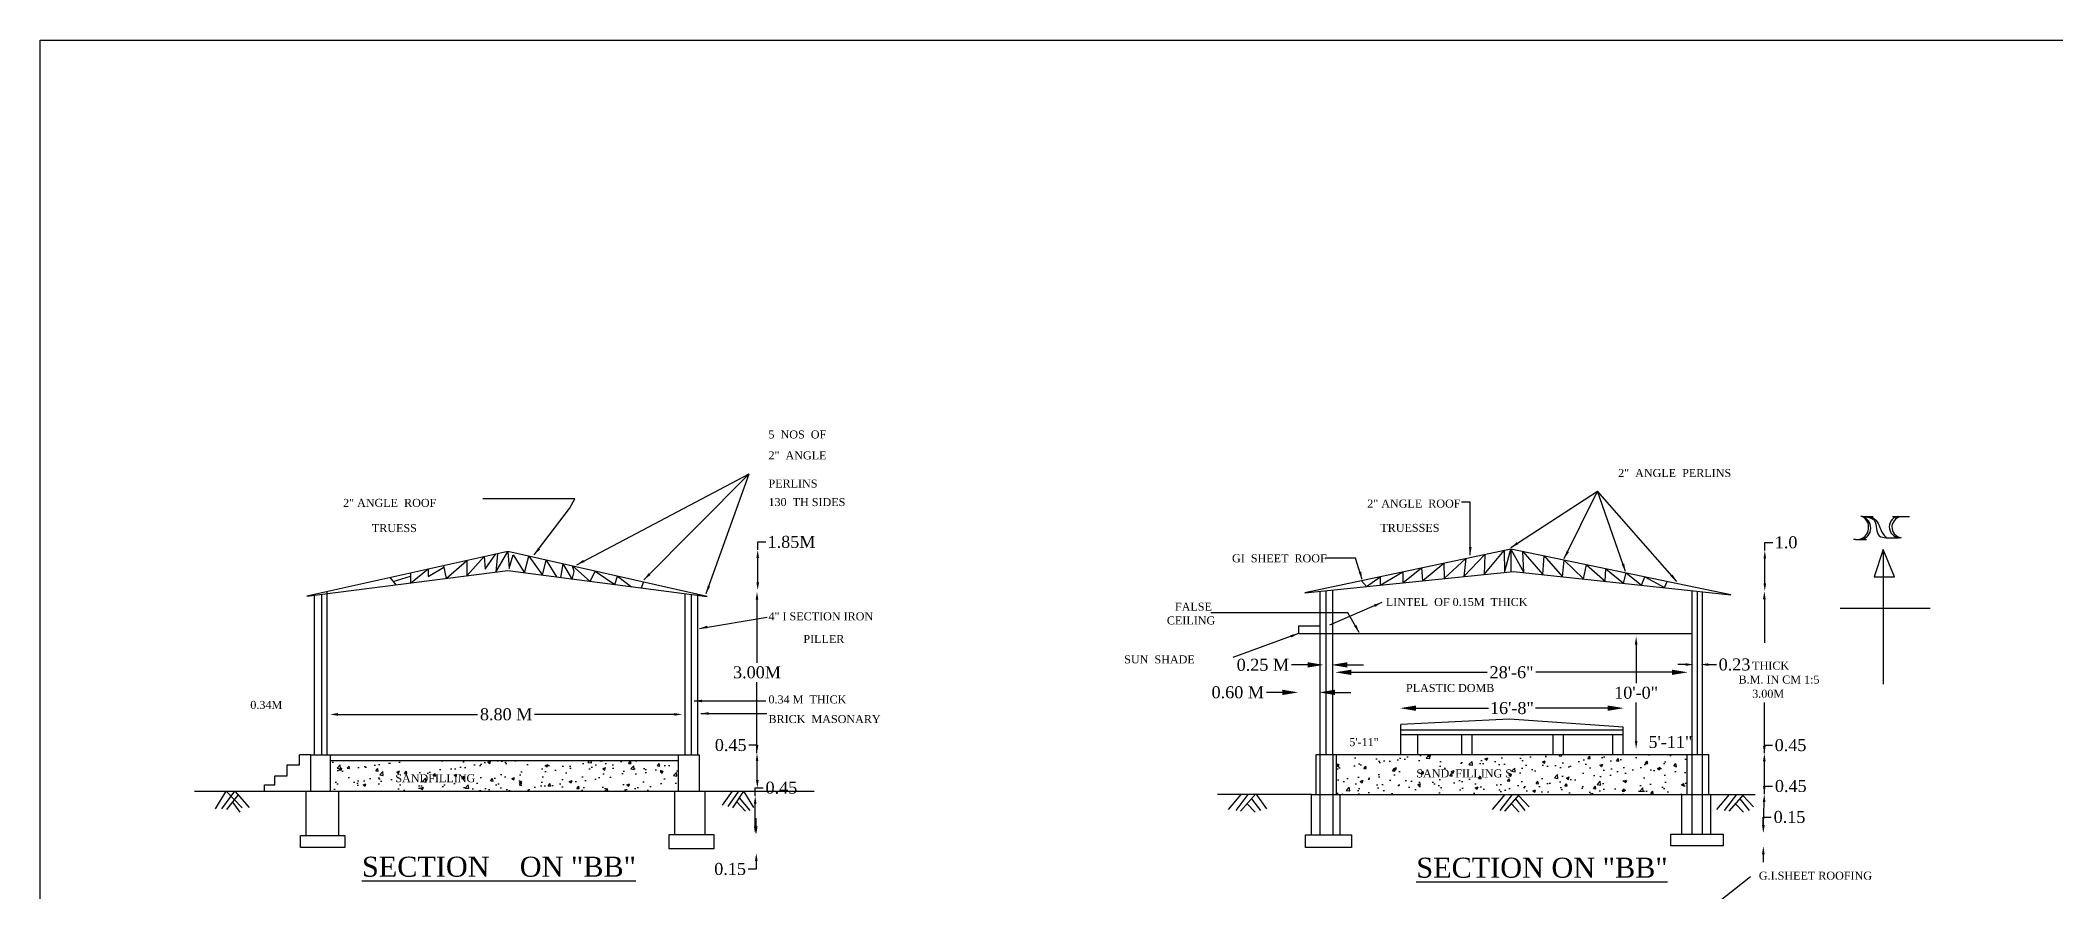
# Model space of a CAD drawing. Header units: millimetres. Extents: x 0.6 to 84.5, y 0.7 to 57.4.
# Drawn here: x 0.6 to 51, y 36.2 to 57.4 of the extents above; entities that cross this region are included whole.
import ezdxf

# ---------------------------------------------------------------- set-up
doc = ezdxf.new("R2010")
doc.units = ezdxf.units.MM
doc.header["$MEASUREMENT"] = 0
doc.header["$PDMODE"] = 66
doc.header["$PDSIZE"] = 170
doc.linetypes.add('ACAD_ISO03W100', pattern=[30, 12, -18])
for name, color, linetype in [('DIM', 5, 'Continuous'), ('DOT LINE', 3, 'ACAD_ISO03W100'), ('DWG. LINE', 1, 'Continuous'), ('HATCH', 2, 'Continuous'), ('TEXT', 7, 'Continuous')]:
    doc.layers.add(name, color=color, linetype=linetype)
doc.layers.add('TITLE', color=7, linetype='Continuous', lineweight=30)
doc.styles.get("Standard").update_dxf_attribs({"font": 'times.ttf', "height": 0.3})
doc.dimstyles.get("Standard").update_dxf_attribs({"dimtxt": 0.3, "dimasz": 0.2, "dimexe": 0.18, "dimexo": 0.0625, "dimgap": 0.09, "dimtad": 0, "dimtih": 1, "dimtoh": 1, "dimdec": 1, "dimzin": 0, "dimdsep": 46, "dimtxsty": 'Standard', "dimcen": 0.09, "dimse1": 1, "dimse2": 1, "dimclrd": 5, "dimclre": 5, "dimclrt": 4, "dimadec": 0, "dimazin": 0, "dimtfac": 1, "dimtdec": 1, "dimtofl": 0, "dimtmove": 0, "dimatfit": 3, "dimfxl": 0, "dimtolj": 1, "dimtzin": 0, "dimarcsym": 0})

# ---------------------------------------------------------------- blocks, each defined once
blk = doc.blocks.new('*D3')
at = {"layer": 'Defpoints', "color": 0}
for p in [(7.856, 40.597), (16.665, 40.597), (16.665, 40.587)]:
    blk.add_point(p, dxfattribs=at)
at = {"layer": 'DIM', "color": 5, "lineweight": -2}
for p, q in [((8.056, 40.587), (11.548, 40.587)), ((16.465, 40.587), (12.972, 40.587))]:
    blk.add_line(p, q, dxfattribs=at)
at = {"layer": 'DIM', "color": 5}
for points in [[(8.056, 40.62), (8.056, 40.553), (7.856, 40.587)], [(16.465, 40.62), (16.465, 40.553), (16.665, 40.587)]]:
    blk.add_solid(points, dxfattribs=at)
at = {"layer": 'DIM', "color": 4, "insert": (12.26, 40.587), "char_height": 0.3, "attachment_point": 5}
blk.add_mtext('\\A1;8.80 M', dxfattribs=at)
blk = doc.blocks.new('*D4')
at = {"layer": 'Defpoints', "color": 0}
for p in [(18.52, 44.697), (18.547, 44.697), (18.52, 43.691)]:
    blk.add_point(p, dxfattribs=at)
at = {"layer": 'DIM', "color": 5, "lineweight": -2}
for p, q in [((18.547, 44.697), (18.547, 44.897)), ((18.547, 44.897), (18.747, 44.897)), ((18.547, 43.891), (18.547, 44.497))]:
    blk.add_line(p, q, dxfattribs=at)
at = {"layer": 'DIM', "color": 5}
for points in [[(18.514, 44.497), (18.581, 44.497), (18.547, 44.697)], [(18.514, 43.891), (18.581, 43.891), (18.547, 43.691)]]:
    blk.add_solid(points, dxfattribs=at)
at = {"layer": 'DIM', "color": 4, "insert": (19.391, 44.897), "char_height": 0.3, "attachment_point": 5}
blk.add_mtext('\\A1;1.85M', dxfattribs=at)
blk = doc.blocks.new('*D5')
at = {"layer": 'Defpoints', "color": 0}
for p in [(18.511, 43.655), (18.511, 39.618), (18.529, 39.618)]:
    blk.add_point(p, dxfattribs=at)
at = {"layer": 'DIM', "color": 5, "lineweight": -2}
for p, q in [((18.529, 43.455), (18.529, 41.879)), ((18.529, 39.818), (18.529, 41.393))]:
    blk.add_line(p, q, dxfattribs=at)
at = {"layer": 'DIM', "color": 5}
for points in [[(18.496, 43.455), (18.563, 43.455), (18.529, 43.655)], [(18.496, 39.818), (18.563, 39.818), (18.529, 39.618)]]:
    blk.add_solid(points, dxfattribs=at)
at = {"layer": 'DIM', "color": 4, "insert": (18.529, 41.636), "char_height": 0.3, "attachment_point": 5}
blk.add_mtext('\\A1;3.00M', dxfattribs=at)
blk = doc.blocks.new('*D6')
at = {"layer": 'Defpoints', "color": 0}
for p in [(18.529, 39.618), (18.529, 39.618), (18.539, 38.745)]:
    blk.add_point(p, dxfattribs=at)
at = {"layer": 'DIM', "color": 5, "lineweight": -2}
for p, q in [((18.527, 39.818), (18.327, 39.818)), ((18.529, 39.618), (18.527, 39.818)), ((18.537, 38.945), (18.531, 39.418))]:
    blk.add_line(p, q, dxfattribs=at)
at = {"layer": 'DIM', "color": 5}
for points in [[(18.565, 39.418), (18.498, 39.418), (18.529, 39.618)], [(18.57, 38.945), (18.503, 38.945), (18.539, 38.745)]]:
    blk.add_solid(points, dxfattribs=at)
at = {"layer": 'DIM', "color": 4, "insert": (17.872, 39.818), "char_height": 0.3, "attachment_point": 5}
blk.add_mtext('\\A1;0.45', dxfattribs=at)
blk = doc.blocks.new('*D7')
at = {"layer": 'Defpoints', "color": 0}
for p in [(18.484, 38.552), (18.502, 38.552), (18.502, 37.592)]:
    blk.add_point(p, dxfattribs=at)
at = {"layer": 'DIM', "color": 5, "lineweight": -2}
for p, q in [((18.484, 38.552), (18.484, 38.752)), ((18.484, 38.752), (18.684, 38.752)), ((18.484, 37.792), (18.484, 38.352))]:
    blk.add_line(p, q, dxfattribs=at)
at = {"layer": 'DIM', "color": 5}
for points in [[(18.451, 38.352), (18.518, 38.352), (18.484, 38.552)], [(18.451, 37.792), (18.518, 37.792), (18.484, 37.592)]]:
    blk.add_solid(points, dxfattribs=at)
at = {"layer": 'DIM', "color": 4, "insert": (19.139, 38.752), "char_height": 0.3, "attachment_point": 5}
blk.add_mtext('\\A1;0.45', dxfattribs=at)
blk = doc.blocks.new('*D8')
at = {"layer": 'Defpoints', "color": 0}
for p in [(18.484, 37.592), (18.484, 37.12), (18.512, 37.12)]:
    blk.add_point(p, dxfattribs=at)
at = {"layer": 'DIM', "color": 5, "lineweight": -2}
for p, q in [((18.512, 37.792), (18.512, 37.992)), ((18.512, 36.92), (18.512, 36.72)), ((18.512, 36.72), (18.312, 36.72))]:
    blk.add_line(p, q, dxfattribs=at)
at = {"layer": 'DIM', "color": 5}
for points in [[(18.478, 37.792), (18.545, 37.792), (18.512, 37.592)], [(18.478, 36.92), (18.545, 36.92), (18.512, 37.12)]]:
    blk.add_solid(points, dxfattribs=at)
at = {"layer": 'DIM', "color": 4, "insert": (17.857, 36.72), "char_height": 0.3, "attachment_point": 5}
blk.add_mtext('\\A1;0.15', dxfattribs=at)
blk = doc.blocks.new('*D12')
at = {"layer": 'Defpoints', "color": 0}
for p in [(32.98, 41.606), (41.791, 41.639), (41.791, 41.606)]:
    blk.add_point(p, dxfattribs=at)
at = {"layer": 'DIM', "color": 5, "lineweight": -2}
for p, q in [((33.38, 41.639), (36.778, 41.639)), ((41.391, 41.639), (37.992, 41.639))]:
    blk.add_line(p, q, dxfattribs=at)
at = {"layer": 'DIM', "color": 5}
for points in [[(33.38, 41.705), (33.38, 41.572), (32.98, 41.639)], [(41.391, 41.705), (41.391, 41.572), (41.791, 41.639)]]:
    blk.add_solid(points, dxfattribs=at)
at = {"layer": 'DIM', "color": 4, "insert": (37.385, 41.639), "char_height": 0.3, "attachment_point": 5}
blk.add_mtext('\\A1;28\'-6"', dxfattribs=at)
blk = doc.blocks.new('*D13')
at = {"layer": 'Defpoints', "color": 0}
for p in [(42.106, 41.832), (41.936, 41.671), (42.106, 41.671)]:
    blk.add_point(p, dxfattribs=at)
at = {"layer": 'DIM', "color": 5, "lineweight": -2}
for p, q in [((41.736, 41.832), (41.536, 41.832)), ((42.306, 41.832), (42.506, 41.832))]:
    blk.add_line(p, q, dxfattribs=at)
at = {"layer": 'DIM', "color": 5}
for points in [[(41.736, 41.866), (41.736, 41.799), (41.936, 41.832)], [(42.306, 41.866), (42.306, 41.799), (42.106, 41.832)]]:
    blk.add_solid(points, dxfattribs=at)
at = {"layer": 'DIM', "color": 4, "insert": (42.957, 41.832), "char_height": 0.3, "attachment_point": 5}
blk.add_mtext('\\A1;0.23', dxfattribs=at)
blk = doc.blocks.new('*D14')
at = {"layer": 'Defpoints', "color": 0}
for p in [(32.688, 41.824), (32.688, 41.824), (32.882, 41.824)]:
    blk.add_point(p, dxfattribs=at)
at = {"layer": 'DIM', "color": 5, "lineweight": -2}
for p, q in [((32.288, 41.824), (31.888, 41.824)), ((33.282, 41.824), (33.682, 41.824))]:
    blk.add_line(p, q, dxfattribs=at)
at = {"layer": 'DIM', "color": 5}
for points in [[(32.288, 41.891), (32.288, 41.757), (32.688, 41.824)], [(33.282, 41.891), (33.282, 41.757), (32.882, 41.824)]]:
    blk.add_solid(points, dxfattribs=at)
at = {"layer": 'DIM', "color": 4, "insert": (31.171, 41.824), "char_height": 0.3, "attachment_point": 5}
blk.add_mtext('\\A1;0.25 M', dxfattribs=at)
blk = doc.blocks.new('*D15')
at = {"layer": 'Defpoints', "color": 0}
for p in [(32.06, 41.151), (32.06, 41.137), (32.572, 41.151)]:
    blk.add_point(p, dxfattribs=at)
at = {"layer": 'DIM', "color": 5, "lineweight": -2}
for p, q in [((31.66, 41.137), (31.26, 41.137)), ((32.972, 41.137), (33.372, 41.137))]:
    blk.add_line(p, q, dxfattribs=at)
at = {"layer": 'DIM', "color": 5}
for points in [[(31.66, 41.203), (31.66, 41.07), (32.06, 41.137)], [(32.972, 41.203), (32.972, 41.07), (32.572, 41.137)]]:
    blk.add_solid(points, dxfattribs=at)
at = {"layer": 'DIM', "color": 4, "insert": (30.543, 41.137), "char_height": 0.3, "attachment_point": 5}
blk.add_mtext('\\A1;0.60 M', dxfattribs=at)
blk = doc.blocks.new('*D16')
at = {"layer": 'Defpoints', "color": 0}
for p in [(34.598, 40.652), (40.19, 40.743), (40.19, 40.652)]:
    blk.add_point(p, dxfattribs=at)
at = {"layer": 'DIM', "color": 5, "lineweight": -2}
for p, q in [((34.998, 40.743), (36.808, 40.743)), ((39.79, 40.743), (37.98, 40.743))]:
    blk.add_line(p, q, dxfattribs=at)
at = {"layer": 'DIM', "color": 5}
for points in [[(34.998, 40.809), (34.998, 40.676), (34.598, 40.743)], [(39.79, 40.809), (39.79, 40.676), (40.19, 40.743)]]:
    blk.add_solid(points, dxfattribs=at)
at = {"layer": 'DIM', "color": 4, "insert": (37.394, 40.743), "char_height": 0.3, "attachment_point": 5}
blk.add_mtext('\\A1;16\'-8"', dxfattribs=at)
blk = doc.blocks.new('*D17')
at = {"layer": 'Defpoints', "color": 0}
for p in [(40.475, 42.533), (40.475, 39.722), (40.498, 39.722)]:
    blk.add_point(p, dxfattribs=at)
at = {"layer": 'DIM', "color": 5, "lineweight": -2}
for p, q in [((40.498, 42.333), (40.498, 41.37)), ((40.498, 39.922), (40.498, 40.885))]:
    blk.add_line(p, q, dxfattribs=at)
at = {"layer": 'DIM', "color": 5}
for points in [[(40.465, 42.333), (40.531, 42.333), (40.498, 42.533)], [(40.465, 39.922), (40.531, 39.922), (40.498, 39.722)]]:
    blk.add_solid(points, dxfattribs=at)
at = {"layer": 'DIM', "color": 4, "insert": (40.498, 41.127), "char_height": 0.3, "attachment_point": 5}
blk.add_mtext('\\A1;10\'-0"', dxfattribs=at)
blk = doc.blocks.new('*D18')
at = {"layer": 'Defpoints', "color": 0}
for p in [(43.709, 44.686), (43.713, 44.686), (43.709, 43.667)]:
    blk.add_point(p, dxfattribs=at)
at = {"layer": 'DIM', "color": 5, "lineweight": -2}
for p, q in [((43.713, 44.686), (43.713, 44.886)), ((43.713, 44.886), (43.913, 44.886)), ((43.713, 43.867), (43.713, 44.486))]:
    blk.add_line(p, q, dxfattribs=at)
at = {"layer": 'DIM', "color": 5}
for points in [[(43.68, 44.486), (43.747, 44.486), (43.713, 44.686)], [(43.68, 43.867), (43.747, 43.867), (43.713, 43.667)]]:
    blk.add_solid(points, dxfattribs=at)
at = {"layer": 'DIM', "color": 4, "insert": (44.246, 44.886), "char_height": 0.3, "attachment_point": 5}
blk.add_mtext('\\A1;1.0', dxfattribs=at)
blk = doc.blocks.new('*D19')
at = {"layer": 'Defpoints', "color": 0}
for p in [(43.702, 39.616), (43.76, 39.616), (43.76, 38.594)]:
    blk.add_point(p, dxfattribs=at)
at = {"layer": 'DIM', "color": 5, "lineweight": -2}
for p, q in [((43.702, 39.616), (43.702, 39.816)), ((43.702, 39.816), (43.902, 39.816)), ((43.702, 38.794), (43.702, 39.416))]:
    blk.add_line(p, q, dxfattribs=at)
at = {"layer": 'DIM', "color": 5}
for points in [[(43.668, 39.416), (43.735, 39.416), (43.702, 39.616)], [(43.668, 38.794), (43.735, 38.794), (43.702, 38.594)]]:
    blk.add_solid(points, dxfattribs=at)
at = {"layer": 'DIM', "color": 4, "insert": (44.357, 39.816), "char_height": 0.3, "attachment_point": 5}
blk.add_mtext('\\A1;0.45', dxfattribs=at)
blk = doc.blocks.new('*D20')
at = {"layer": 'Defpoints', "color": 0}
for p in [(43.702, 38.594), (43.702, 38.594), (43.676, 37.625)]:
    blk.add_point(p, dxfattribs=at)
at = {"layer": 'DIM', "color": 5, "lineweight": -2}
for p, q in [((43.702, 38.594), (43.707, 38.794)), ((43.707, 38.794), (43.907, 38.794)), ((43.681, 37.825), (43.696, 38.394))]:
    blk.add_line(p, q, dxfattribs=at)
at = {"layer": 'DIM', "color": 5}
for points in [[(43.663, 38.395), (43.73, 38.393), (43.702, 38.594)], [(43.648, 37.826), (43.715, 37.824), (43.676, 37.625)]]:
    blk.add_solid(points, dxfattribs=at)
at = {"layer": 'DIM', "color": 4, "insert": (44.362, 38.794), "char_height": 0.3, "attachment_point": 5}
blk.add_mtext('\\A1;0.45', dxfattribs=at)
blk = doc.blocks.new('*D21')
at = {"layer": 'Defpoints', "color": 0}
for p in [(43.676, 37.62), (43.687, 37.62), (43.687, 37.29)]:
    blk.add_point(p, dxfattribs=at)
at = {"layer": 'DIM', "color": 5, "lineweight": -2}
for p, q in [((43.676, 37.82), (43.676, 38.02)), ((43.676, 38.02), (43.876, 38.02)), ((43.676, 37.09), (43.676, 36.89))]:
    blk.add_line(p, q, dxfattribs=at)
at = {"layer": 'DIM', "color": 5}
for points in [[(43.643, 37.82), (43.709, 37.82), (43.676, 37.62)], [(43.643, 37.09), (43.709, 37.09), (43.676, 37.29)]]:
    blk.add_solid(points, dxfattribs=at)
at = {"layer": 'DIM', "color": 4, "insert": (44.331, 38.02), "char_height": 0.3, "attachment_point": 5}
blk.add_mtext('\\A1;0.15', dxfattribs=at)

msp = doc.modelspace()

# ---------------------------------------------------------------- hatches: boundary and pattern name
at = {"layer": 'HATCH'}
h = msp.add_hatch(dxfattribs=at)
h.set_pattern_fill('AR-SAND', color=256, scale=5, style=0)
h.paths.add_polyline_path([(16.56, 39.434), (7.861, 39.434), (7.861, 38.664), (16.56, 38.664)])
h = msp.add_hatch(dxfattribs=at)
h.set_pattern_fill('AR-CONC', color=256, scale=0.1, style=0)
h.paths.add_polyline_path([(16.56, 39.434), (7.861, 39.434), (7.861, 38.664), (16.56, 38.664)])
h = msp.add_hatch(dxfattribs=at)
h.set_pattern_fill('AR-CONC', color=256, scale=0.1, style=0)
h.set_pattern_definition([(50, (0, 0), (0.71726, -0.062752), [0.075, -0.825]), (355, (0, 0), (-0.138751, 0.752192), [0.06, -0.66]), (100.4514, (0.0598, -0.0052), (0.578509, 0.6894395), [0.06374, -0.701142]), (46.1842, (0, 0.2), (1.067241, -0.165519), [0.1125, -1.2375]), (96.6356, (0.0889, 0.1862), (0.934663, 0.974118), [0.09561, -1.051713]), (351.1842, (0, 0.2), (0.934662, 0.974119), [0.09, -0.99]), (21, (0.1, 0.15), (0.596907, -0.402619), [0.075, -0.825]), (326, (0.1, 0.15), (0.243315, 0.72515), [0.06, -0.66]), (71.4514, (0.14974, 0.11645), (0.840223, 0.3225305), [0.06374, -0.701142]), (37.5, (0, 0), (0.0121599, 0.3328939), [0, -0.652, 0, -0.67, 0, -0.6625]), (7.5, (0, 0), (0.2630695, 0.3944117), [0, -0.382, 0, -0.637, 0, -0.2525]), (327.5, (-0.223, 0), (0.5338224, -0.0225549), [0, -0.25, 0, -0.78, 0, -1.035]), (317.5, (-0.323, 0), (0.583186, 0.100105), [0, -0.325, 0, -0.518, 0, -0.735])])
h.paths.add_polyline_path([(41.766, 39.581), (33.006, 39.581), (33.006, 38.587), (33.097, 38.587), (41.766, 38.587)])

# ---------------------------------------------------------------- linework, layer by layer
at = {"layer": 'DIM'}
msp.add_line((13.973, 45.977), (11.677, 45.977), dxfattribs=at)
at = {"layer": 'DIM', "color": 5}
for p, q in [((43.702, 43.467), (43.702, 42.374)), ((43.702, 39.794), (43.702, 40.887))]:
    msp.add_line(p, q, dxfattribs=at)
for points in [[(43.668, 43.467), (43.735, 43.467), (43.702, 43.667)], [(43.668, 39.794), (43.735, 39.794), (43.702, 39.594)]]:
    msp.add_solid(points, dxfattribs=at)
at = {"layer": 'DOT LINE', "ltscale": 100}
for p, q in [((7.647, 43.588), (7.647, 39.575)), ((16.886, 43.584), (16.886, 39.575)), ((32.741, 43.679), (32.741, 39.581)), ((41.896, 37.59), (41.896, 43.683)), ((42.152, 43.656), (42.152, 37.59)), ((32.597, 39.581), (32.597, 37.573)), ((32.923, 39.581), (32.923, 37.573))]:
    msp.add_line(p, q, dxfattribs=at)
msp.add_lwpolyline([(42.02, 43.67), (42.02, 39.581)], dxfattribs=at)
at = {"layer": 'DWG. LINE'}
for p, q in [((46.148, 45.533), (46.111, 45.533)), ((46.148, 45.533), (46.424, 45.533)), ((46.906, 45.533), (47.328, 45.533)), ((45.981, 44.957), (45.929, 44.957)), ((45.981, 44.957), (46.252, 44.957)), ((46.75, 45.001), (47.054, 45.001)), ((12.301, 44.663), (7.282, 43.541)), ((17.287, 43.532), (12.301, 44.663)), ((37.364, 44.721), (32.221, 43.626)), ((42.868, 43.579), (37.364, 44.721)), ((46.67, 44.711), (46.445, 44.022)), ((46.67, 44.711), (46.67, 41.345)), ((46.951, 44.022), (46.67, 44.711)), ((7.282, 43.541), (12.301, 44.182)), ((12.301, 44.182), (17.287, 43.532)), ((32.221, 43.626), (37.43, 44.16)), ((37.43, 44.16), (42.868, 43.579)), ((46.445, 44.022), (46.951, 44.022)), ((7.472, 39.575), (7.472, 43.583)), ((7.787, 39.575), (7.787, 43.654)), ((16.736, 39.575), (16.736, 43.604)), ((17.051, 39.575), (17.051, 43.585)), ((32.597, 43.665), (32.597, 39.581)), ((32.923, 39.581), (32.923, 43.698)), ((45.6, 43.242), (47.844, 43.242)), ((32.597, 42.79), (32.059, 42.79)), ((32.059, 42.79), (32.059, 42.608)), ((32.059, 42.608), (41.896, 42.608)), ((37.333, 40.466), (34.619, 40.33)), ((34.619, 40.081), (34.619, 40.33)), ((40.174, 40.264), (37.333, 40.466)), ((39.913, 40.282), (39.913, 40.304)), ((34.619, 40.2), (40.174, 40.2)), ((34.619, 40.081), (40.174, 40.081)), ((36.139, 39.581), (36.139, 40.081)), ((36.399, 39.581), (36.399, 40.081)), ((38.426, 39.581), (38.426, 40.081)), ((38.687, 39.581), (38.687, 40.081)), ((39.913, 39.581), (39.913, 40.081)), ((40.174, 39.581), (40.174, 40.264)), ((6.788, 39.048), (6.788, 39.327)), ((6.788, 39.327), (7.095, 39.327)), ((7.095, 39.327), (7.095, 39.575)), ((7.378, 39.575), (7.095, 39.575)), ((7.861, 39.575), (17.081, 39.575)), ((7.861, 39.434), (16.56, 39.434)), ((16.56, 39.575), (16.56, 38.664)), ((17.081, 39.575), (17.081, 38.664)), ((33.006, 39.581), (42.305, 39.581)), ((41.766, 39.581), (41.766, 38.587)), ((42.305, 39.581), (42.305, 38.587)), ((6.223, 38.664), (6.223, 38.829)), ((6.223, 38.829), (6.481, 38.829)), ((6.481, 38.829), (6.481, 39.048)), ((6.481, 39.048), (6.788, 39.048)), ((4.474, 38.664), (19.959, 38.664)), ((32.386, 38.587), (30.034, 38.587)), ((33.097, 38.587), (43.474, 38.587)), ((41.633, 38.587), (41.633, 37.59)), ((42.356, 38.587), (42.356, 37.59))]:
    msp.add_line(p, q, dxfattribs=at)
for points in [[(34.619, 39.581), (34.619, 40.081)], [(35.031, 40.081), (35.031, 39.581)], [(7.378, 38.664), (7.378, 39.575), (7.861, 39.575), (7.861, 38.664)], [(32.502, 38.587), (32.502, 39.581), (33.006, 39.581), (33.006, 38.587)], [(7.26, 37.562), (7.26, 38.664)], [(8.073, 38.664), (8.073, 37.562)], [(16.477, 37.587), (16.477, 38.664), (17.229, 38.664), (17.229, 37.587)], [(32.386, 37.573), (32.386, 38.587), (33.097, 38.587), (33.097, 37.573)]]:
    msp.add_lwpolyline(points, dxfattribs=at)
for points in [[(7.119, 37.562), (8.226, 37.562), (8.226, 37.256), (7.119, 37.256)], [(16.337, 37.587), (17.452, 37.587), (17.452, 37.225), (16.337, 37.225)], [(32.235, 37.573), (33.387, 37.573), (33.387, 37.256), (32.235, 37.256)], [(41.368, 37.59), (42.671, 37.59), (42.671, 37.303), (41.368, 37.303)]]:
    msp.add_lwpolyline(points, close=True, dxfattribs=at)
for centre, radius, start, end in [((46.002, 45.263), 0.307, 266.1292, 61.6016), ((46.061, 45.246), 0.3, 285.285, 73.0158), ((47.093, 45.273), 0.269, 104.7419, 276.2789), ((47.155, 45.268), 0.265, 88.5934, 262.9436)]:
    msp.add_arc(centre, radius, start, end, dxfattribs=at)
for points in [[(46.148, 45.533), (46.451, 45.433), (46.575, 45.05), (46.75, 45.001)], [(46.148, 45.533), (46.458, 45.472), (46.66, 45.112), (46.75, 45.001)]]:
    msp.add_spline(points, degree=3, dxfattribs=at)
at = {"layer": 'HATCH'}
for p, q in [((10.759, 43.985), (11.279, 44.434)), ((11.279, 44.052), (11.711, 44.531)), ((11.279, 44.434), (11.279, 44.052)), ((11.711, 44.531), (11.733, 44.218)), ((11.733, 44.218), (12.007, 44.597)), ((12.003, 44.144), (12.301, 44.663)), ((12.041, 44.605), (12.003, 44.144)), ((12.301, 44.663), (12.339, 44.237)), ((12.339, 44.237), (12.435, 44.575)), ((12.435, 44.575), (12.721, 44.127)), ((12.721, 44.127), (12.824, 44.544)), ((12.824, 44.544), (13.171, 44.069)), ((13.171, 44.069), (13.264, 44.444)), ((13.264, 44.444), (13.523, 44.023)), ((13.681, 44.35), (13.615, 44.011)), ((13.681, 44.35), (13.912, 43.957)), ((35.158, 43.927), (35.694, 44.366)), ((35.694, 44.366), (35.697, 43.983)), ((35.697, 43.983), (36.239, 44.482)), ((36.191, 44.033), (36.72, 44.584)), ((36.239, 44.482), (36.191, 44.033)), ((36.704, 44.086), (37.204, 44.687)), ((36.72, 44.584), (36.704, 44.086)), ((37.204, 44.687), (37.207, 44.137)), ((37.207, 44.137), (37.363, 44.721)), ((37.364, 44.721), (37.364, 44.153)), ((37.364, 44.721), (37.69, 44.132)), ((37.69, 44.132), (37.665, 44.659)), ((37.665, 44.659), (38.163, 44.082)), ((38.163, 44.082), (38.196, 44.548)), ((38.196, 44.548), (38.658, 44.029)), ((38.658, 44.029), (38.697, 44.445)), ((38.697, 44.445), (39.185, 43.973)), ((39.185, 43.973), (39.254, 44.329)), ((39.254, 44.329), (39.722, 43.915)), ((9.359, 44.005), (9.506, 43.825)), ((9.437, 43.91), (9.868, 44.046)), ((9.868, 43.871), (10.314, 44.224)), ((9.868, 44.119), (9.868, 43.871)), ((10.314, 44.032), (10.706, 44.268)), ((10.314, 44.224), (10.314, 44.032)), ((10.699, 44.305), (10.759, 43.985)), ((13.912, 43.957), (13.959, 44.157)), ((13.959, 44.157), (13.915, 44.297)), ((13.915, 44.297), (14.364, 43.913)), ((14.364, 43.913), (14.488, 44.167)), ((14.488, 44.167), (14.978, 43.833)), ((14.978, 43.833), (15.045, 44.041)), ((15.045, 44.041), (15.397, 43.778)), ((15.639, 43.747), (15.691, 43.894)), ((33.633, 43.927), (33.761, 43.784)), ((33.761, 43.784), (34.101, 44.026)), ((34.101, 43.819), (34.671, 44.148)), ((34.101, 44.026), (34.101, 43.819)), ((34.665, 43.877), (35.137, 44.247)), ((34.671, 44.148), (34.665, 43.877)), ((35.137, 44.247), (35.158, 43.927)), ((39.722, 43.915), (39.741, 44.228)), ((39.741, 44.228), (40.181, 43.866)), ((40.181, 43.866), (40.247, 44.123)), ((40.247, 44.123), (40.633, 43.818)), ((40.633, 43.818), (40.716, 44.026)), ((40.716, 44.026), (41.207, 43.757)), ((41.207, 43.757), (41.27, 43.911)), ((30.31, 38.206), (30.628, 38.587)), ((30.503, 38.183), (30.806, 38.587)), ((30.613, 38.164), (30.994, 38.597)), ((30.779, 38.353), (30.974, 38.141)), ((30.884, 38.472), (31.115, 38.181)), ((30.994, 38.597), (31.262, 38.222)), ((36.911, 38.206), (37.229, 38.587)), ((37.104, 38.183), (37.408, 38.587)), ((37.215, 38.164), (37.587, 38.587)), ((37.38, 38.353), (37.575, 38.141)), ((37.485, 38.472), (37.717, 38.181)), ((37.559, 38.556), (37.823, 38.272)), ((42.515, 38.206), (42.833, 38.587)), ((42.708, 38.183), (43.011, 38.587)), ((42.819, 38.164), (43.19, 38.587)), ((42.984, 38.353), (43.179, 38.141)), ((43.089, 38.472), (43.32, 38.181)), ((43.163, 38.556), (43.427, 38.272))]:
    msp.add_line(p, q, dxfattribs=at)
for points in [[(4.998, 38.224), (5.263, 38.664), (5.668, 38.248)], [(5.152, 38.228), (5.481, 38.664), (5.842, 38.26)], [(5.283, 38.208), (5.564, 38.571)], [(5.424, 38.39), (5.608, 38.145)], [(17.908, 38.664), (17.659, 38.314)], [(18.07, 38.664), (17.8, 38.284)], [(18.193, 38.664), (17.917, 38.25)], [(18.021, 38.407), (18.239, 38.17)], [(18.084, 38.502), (18.353, 38.186)], [(18.193, 38.664), (18.442, 38.263)]]:
    msp.add_lwpolyline(points, dxfattribs=at)
at = {"layer": 'TITLE'}
msp.add_lwpolyline([(0.62, 57.44), (84.501, 57.44), (84.501, 0.727), (0.62, 0.727)], close=True, dxfattribs=at)

# ---------------------------------------------------------------- texts
at = {"layer": 'TEXT'}
for s, height, p in [('5  NOS  OF', 0.2, (18.816, 47.486)), ('2"  ANGLE', 0.2, (18.816, 46.962)), ('PERLINS', 0.2, (18.816, 46.258)), ('2"  ANGLE  PERLINS', 0.2, (40.048, 46.522)), ('2" ANGLE  ROOF', 0.2, (8.186, 45.775)), ('130  TH SIDES', 0.2, (18.816, 45.795)), ('2" ANGLE  ROOF', 0.2, (33.779, 45.757)), ('TRUESS', 0.2, (8.906, 45.145)), ('TRUESSES', 0.2, (34.106, 45.15)), ('GI  SHEET  ROOF', 0.2, (30.4, 44.389)), ('FALSE', 0.2, (28.974, 43.18)), ('LINTEL  OF 0.15M  THICK', 0.2, (34.243, 43.297)), ('4" I SECTION IRON', 0.2, (18.816, 42.939)), ('CEILING', 0.2, (28.772, 42.836)), ('PILLER', 0.2, (19.688, 42.372)), ('SUN  SHADE', 0.2, (27.706, 41.862)), ('THICK', 0.2, (43.399, 41.706)), ('PLASTIC DOMB', 0.2, (34.747, 41.147)), ('B.M. IN CM 1:5', 0.2, (43.058, 41.358)), ('0.34M', 0.2, (5.868, 40.724)), ('0.34 M  THICK', 0.2, (18.816, 40.861)), ('3.00M', 0.2, (43.399, 41.004)), ('BRICK  MASONARY', 0.2, (18.816, 40.37)), ('5\'-11"', 0.2, (33.331, 39.793)), ('5\'-11"', 0.3, (40.806, 39.748)), ('SANDFILLING', 0.2, (9.491, 38.891)), ('SAND  FILLING S', 0.2, (35.005, 39.011)), ('G.I.SHEET ROOFING', 0.2, (43.565, 36.455))]:
    msp.add_text(s, height=height, dxfattribs=at).set_placement(p)
at = {"layer": 'TITLE'}
for s, p in [('%%USECTION    ON "BB"', (8.657, 36.529)), ('%%USECTION ON "BB"', (35.005, 36.504))]:
    msp.add_text(s, height=0.5, dxfattribs=at).set_placement(p)

# ---------------------------------------------------------------- dimensions: what is measured, and where the dimension line sits
at = {"layer": 'DIM'}
for p1, p2, distance, text, picture, middle in [((18.52, 43.691), (18.52, 44.697), -0.027, '1.85M', '*D4', (19.391, 44.897)), ((18.511, 43.655), (18.511, 39.618), 0.018, '3.00M', '*D5', (18.529, 41.636)), ((40.475, 42.533), (40.475, 39.722), 0.023, '10\'-0"', '*D17', (40.498, 41.127)), ((41.936, 41.671), (42.106, 41.671), 0.161, '0.23', '*D13', (42.957, 41.832)), ((7.856, 40.597), (16.665, 40.597), -0.01, '8.80 M', '*D3', (12.26, 40.587)), ((18.539, 38.745), (18.529, 39.618), 0, '0.45', '*D6', (17.872, 39.818)), ((43.76, 38.594), (43.76, 39.616), 0.058, '0.45', '*D19', (44.357, 39.816)), ((18.502, 37.592), (18.502, 38.552), 0.018, '0.45', '*D7', (19.139, 38.752)), ((43.676, 37.625), (43.702, 38.594), 0, '0.45', '*D20', (44.362, 38.794)), ((18.484, 37.592), (18.484, 37.12), 0.027, '0.15', '*D8', (17.857, 36.72)), ((43.687, 37.29), (43.687, 37.62), 0.011, '0.15', '*D21', (44.331, 38.02))]:
    dim = msp.add_aligned_dim(p1=p1, p2=p2, distance=distance, text=text, dimstyle='Standard', dxfattribs=at)
    dim.commit()
    dim.dimension.update_dxf_attribs({"geometry": picture, "text_midpoint": middle})
dim = msp.add_aligned_dim(p1=(43.709, 43.667), p2=(43.709, 44.686), distance=-0.004, dimstyle='Standard', dxfattribs=at)
dim.commit()
dim.dimension.update_dxf_attribs({"geometry": '*D18', "text_midpoint": (44.246, 44.886)})
for p1, p2, distance, text, picture, middle in [((32.882, 41.824), (32.688, 41.824), 0, '0.25 M', '*D14', (31.171, 41.824)), ((32.98, 41.606), (41.791, 41.606), 0.032, '28\'-6"', '*D12', (37.385, 41.639)), ((32.572, 41.151), (32.06, 41.151), 0.014, '0.60 M', '*D15', (30.543, 41.137)), ((34.598, 40.652), (40.19, 40.652), 0.091, '16\'-8"', '*D16', (37.394, 40.743))]:
    dim = msp.add_aligned_dim(p1=p1, p2=p2, distance=distance, text=text, dimstyle='Standard', override={"dimasz": 0.4}, dxfattribs=at)
    dim.commit()
    dim.dimension.update_dxf_attribs({"geometry": picture, "text_midpoint": middle})

# ---------------------------------------------------------------- leaders
for points in [[(14.024, 44.328), (18.331, 46.604)], [(15.702, 43.951), (18.331, 46.604)], [(17.26, 43.606), (18.331, 46.604)], [(12.963, 44.574), (13.842, 45.735), (13.973, 45.977)], [(36.353, 44.568), (36.353, 45.893), (36.131, 45.893)], [(37.368, 44.758), (39.533, 46.169)], [(38.702, 44.482), (39.533, 46.169)], [(40.234, 44.158), (39.533, 46.169)], [(41.515, 43.912), (39.533, 46.169)], [(33.654, 43.959), (33.488, 44.492), (32.728, 44.492)], [(34.141, 43.382), (32.832, 42.815)], [(17.09, 42.738), (18.787, 43.02)], [(33.579, 42.631), (33.296, 43.13), (29.867, 43.13)], [(32.059, 42.608), (30.421, 42.006)], [(16.957, 40.922), (18.75, 40.922)], [(17.123, 40.609), (18.777, 40.609)], [(40.927, 34.614), (43.353, 36.536)]]:
    msp.add_leader(points, dimstyle='Standard', override={"dimgap": 0.09, "dimtad": 0}, dxfattribs=at)

doc.saveas('drawing.dxf')
